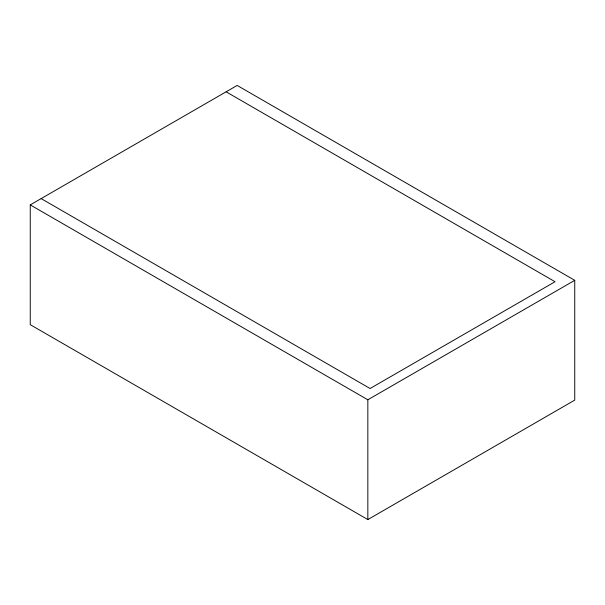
<?xml version="1.0" encoding="UTF-8"?>
<svg xmlns="http://www.w3.org/2000/svg" width="605" height="605" viewBox="0 0 605 605"><rect width="100%" height="100%" fill="white"/><g stroke="black" fill="none" stroke-linecap="round" stroke-linejoin="round"><path stroke-width="0.91" d="M30.25 204.891L237.16 85.434L574.75 280.334L574.75 400.109L367.84 519.566L30.25 324.666L30.25 204.891L367.84 399.792L574.75 280.334M226.111 91.809L555.05 281.726L370.079 388.516L41.14 198.599M367.84 399.792L367.84 519.566"/></g></svg>
